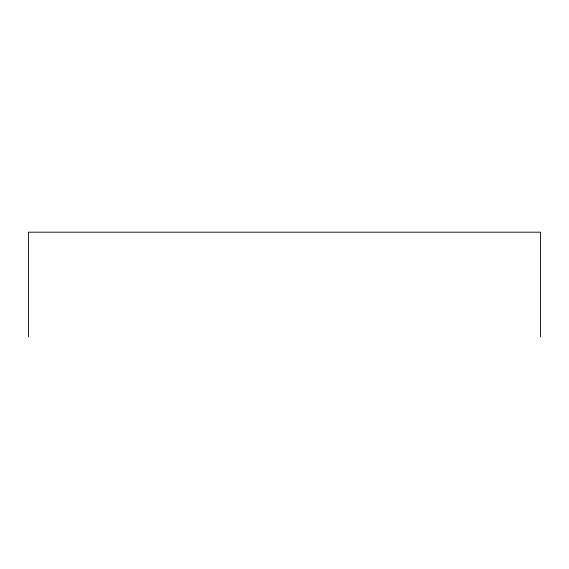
<?xml version="1.0" encoding="UTF-8"?>
<svg xmlns="http://www.w3.org/2000/svg" width="569" height="569" viewBox="0 0 569 569"><rect width="100%" height="100%" fill="white"/><g stroke="black" fill="none" stroke-linecap="round" stroke-linejoin="round"><path stroke-width="0.85" d="M540.55 336.82L540.55 232.18L28.45 232.18L28.45 336.82"/></g></svg>
